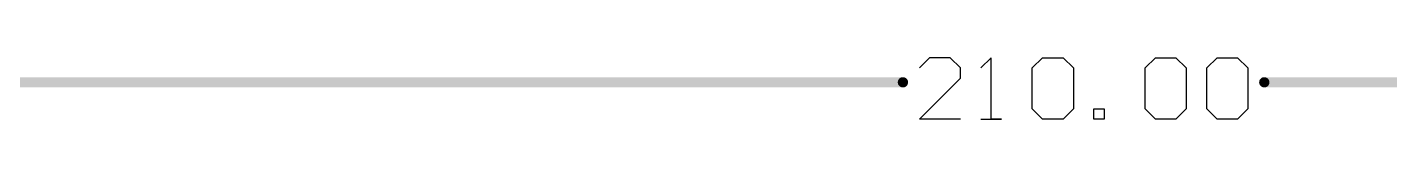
# Model space of a CAD drawing. Header units: millimetres. Extents: x 3.32 to 12.49, y 5.66 to 10.73.
# Drawn here: x 7.026 to 8.353, y 10.673 to 10.733 of the extents above; entities that cross this region are included whole.
import ezdxf

# ---------------------------------------------------------------- set-up
doc = ezdxf.new("R2010")
doc.units = ezdxf.units.MM
doc.header["$MEASUREMENT"] = 0
doc.layers.add('TopOverlay', color=2, linetype='Continuous')

msp = doc.modelspace()

# ---------------------------------------------------------------- linework, layer by layer
at = {"layer": 'TopOverlay'}
for p, q in [((7.9049, 10.7327), (7.8949, 10.7227)), ((7.9249, 10.7327), (7.9049, 10.7327)), ((7.9349, 10.7227), (7.9249, 10.7327)), ((7.9349, 10.7127), (7.9349, 10.7227)), ((7.9649, 10.7327), (7.9549, 10.7227)), ((7.9649, 10.6727), (7.9649, 10.7327)), ((8.0049, 10.7227), (8.0149, 10.7327)), ((8.0049, 10.6827), (8.0049, 10.7227)), ((8.0149, 10.7327), (8.0349, 10.7327)), ((8.0349, 10.7327), (8.0449, 10.7227)), ((8.0449, 10.7227), (8.0449, 10.6827)), ((8.1148, 10.7227), (8.1248, 10.7327)), ((8.1148, 10.6827), (8.1148, 10.7227)), ((8.1248, 10.7327), (8.1448, 10.7327)), ((8.1448, 10.7327), (8.1548, 10.7227)), ((8.1548, 10.7227), (8.1548, 10.6827)), ((8.1748, 10.7227), (8.1848, 10.7327)), ((8.1748, 10.6827), (8.1748, 10.7227)), ((8.1848, 10.7327), (8.2048, 10.7327)), ((8.2048, 10.7327), (8.2148, 10.7227)), ((8.2148, 10.7227), (8.2148, 10.6827)), ((7.8949, 10.6727), (7.9349, 10.7127)), ((8.0149, 10.6727), (8.0049, 10.6827)), ((8.0449, 10.6827), (8.0349, 10.6727)), ((8.0649, 10.6727), (8.0649, 10.6827)), ((8.0649, 10.6827), (8.0749, 10.6827)), ((8.0749, 10.6827), (8.0749, 10.6727)), ((8.1248, 10.6727), (8.1148, 10.6827)), ((8.1548, 10.6827), (8.1448, 10.6727)), ((8.1848, 10.6727), (8.1748, 10.6827)), ((8.2148, 10.6827), (8.2048, 10.6727)), ((7.9349, 10.6727), (7.8949, 10.6727)), ((7.9549, 10.6727), (7.9749, 10.6727)), ((7.9749, 10.6727), (7.9649, 10.6727)), ((8.0349, 10.6727), (8.0149, 10.6727)), ((8.0749, 10.6727), (8.0649, 10.6727)), ((8.1448, 10.6727), (8.1248, 10.6727)), ((8.2048, 10.6727), (8.1848, 10.6727))]:
    msp.add_line(p, q, dxfattribs=at)
at = {"layer": 'TopOverlay', "const_width": 0.01}
for points in [[(3.937, 10.7087), (7.8789, 10.7087)], [(8.2308, 10.7087), (12.2047, 10.7087)]]:
    msp.add_lwpolyline(points, dxfattribs=at)
at = {"layer": 'TopOverlay', "const_width": 0.005}
for points in [[(7.8764, 10.7087, 1), (7.8814, 10.7087, 1)], [(8.2283, 10.7087, 1), (8.2333, 10.7087, 1)]]:
    msp.add_lwpolyline(points, format="xyb", close=True, dxfattribs=at)

doc.saveas('drawing.dxf')
